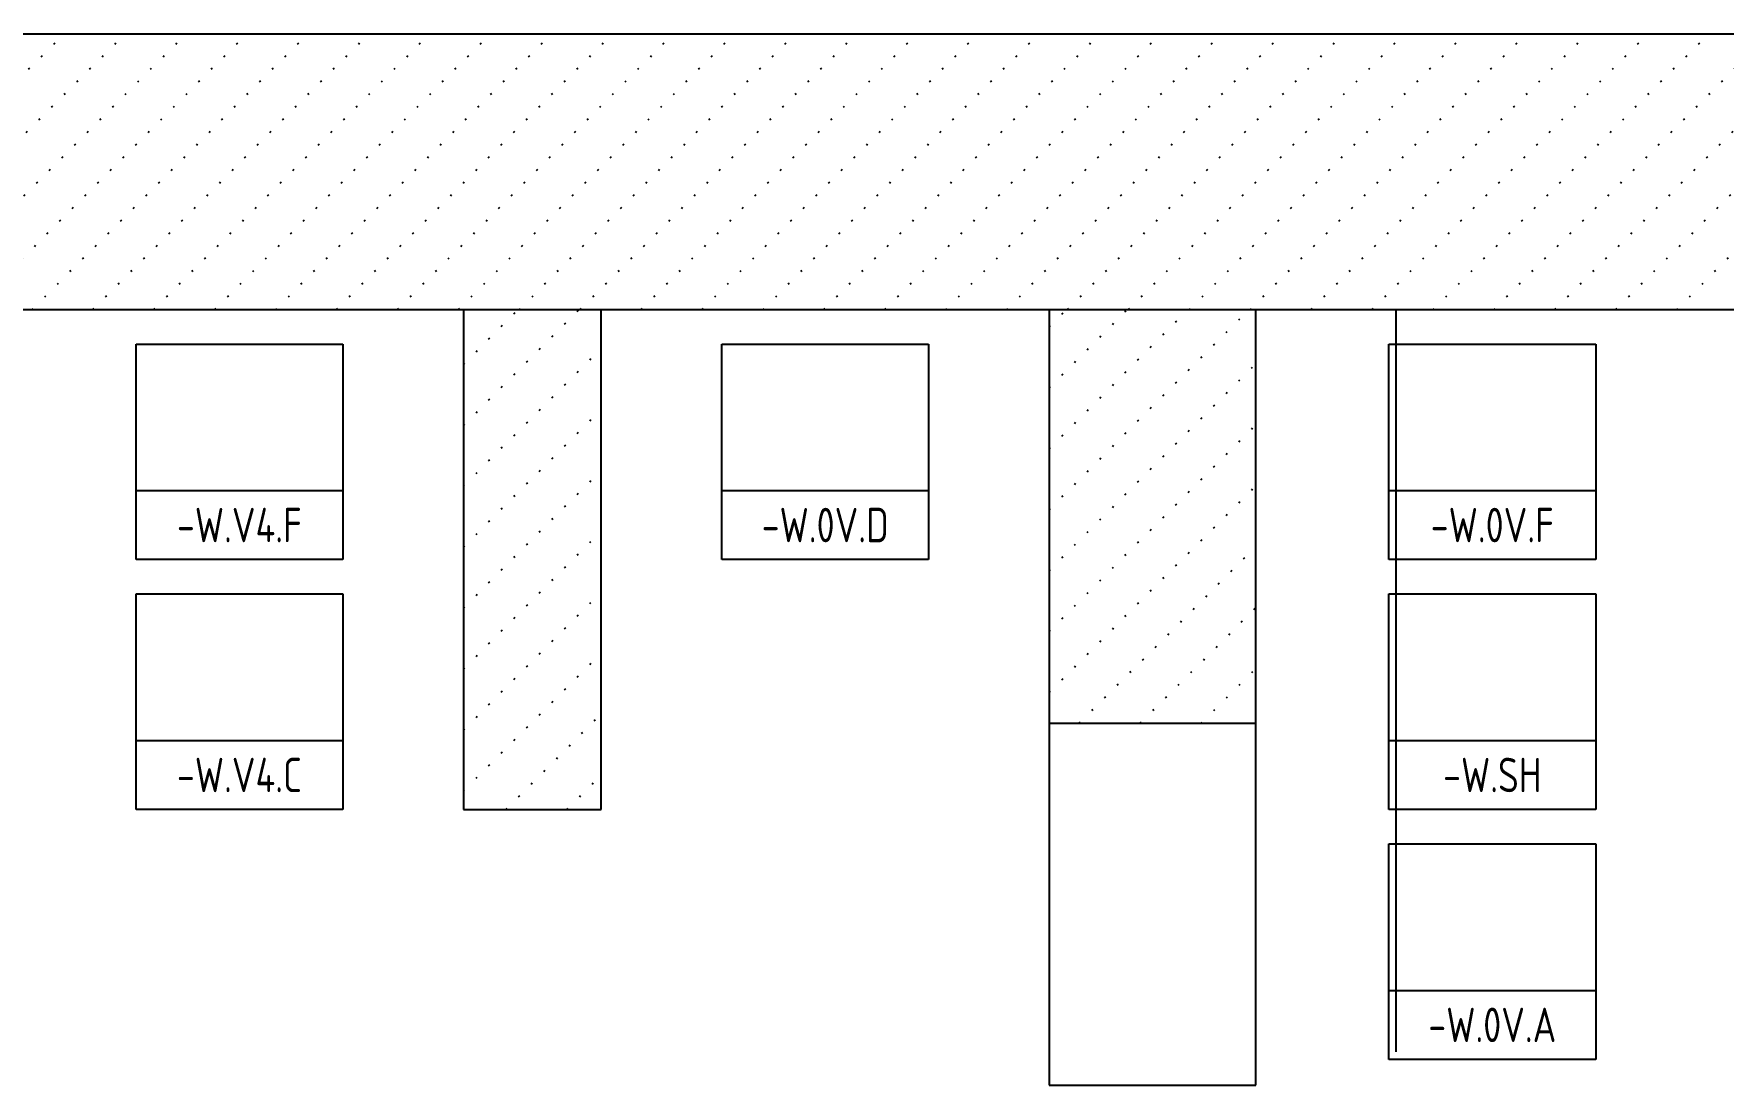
# Model space of a CAD drawing. Extents: x 10 to 610, y -247 to 1644.
# Drawn here: x 201.1 to 299.1, y 185 to 246 of the extents above; entities that cross this region are included whole.
import ezdxf
from ezdxf.enums import TextEntityAlignment as Align

# ---------------------------------------------------------------- set-up
doc = ezdxf.new("R2010")
doc.units = 0
doc.header["$LTSCALE"] = 5
doc.header["$MEASUREMENT"] = 0
doc.linetypes.add('DOT15', pattern=[0.1875, 0, -0.1875])
doc.layers.get('0').update_dxf_attribs({"linetype": 'CONTINUOUS'})
doc.styles.add('DIN', font='DIN.shx', dxfattribs={"width": 0.85})

# ---------------------------------------------------------------- blocks, each defined once
blk = doc.blocks.new('*X3')
at = {"color": 0, "linetype": 'DOT15'}
for p, q in [((158.825, 226), (174.825, 242)), ((162.36, 226), (178.36, 242)), ((165.896, 226), (181.896, 242)), ((169.431, 226), (185.431, 242)), ((172.967, 226), (188.967, 242)), ((176.503, 226), (192.503, 242)), ((180.038, 226), (196.038, 242)), ((183.574, 226), (199.574, 242)), ((187.109, 226), (203.109, 242)), ((190.645, 226), (206.645, 242)), ((194.18, 226), (210.18, 242)), ((197.716, 226), (213.716, 242)), ((201.251, 226), (217.251, 242)), ((204.787, 226), (220.787, 242)), ((208.322, 226), (224.322, 242)), ((211.858, 226), (227.858, 242)), ((215.393, 226), (231.393, 242)), ((218.929, 226), (234.929, 242)), ((222.464, 226), (238.464, 242)), ((226, 226), (242, 242)), ((229.536, 226), (245.536, 242)), ((233.071, 226), (249.071, 242)), ((236.607, 226), (252.607, 242)), ((240.142, 226), (256.142, 242)), ((243.678, 226), (259.678, 242)), ((247.213, 226), (263.213, 242)), ((250.749, 226), (266.749, 242)), ((254.284, 226), (270.284, 242)), ((257.82, 226), (273.82, 242)), ((261.355, 226), (277.355, 242)), ((264.891, 226), (280.891, 242)), ((268.426, 226), (284.426, 242))]:
    blk.add_line(p, q, dxfattribs=at)
blk = doc.blocks.new('*X6')
at = {"color": 0, "linetype": 'DOT15'}
for p, q in [((225, 214.393), (236.607, 226)), ((225, 217.929), (233.071, 226)), ((225, 221.464), (229.536, 226)), ((225, 225), (226, 226)), ((225, 210.858), (237, 222.858)), ((225, 207.322), (237, 219.322)), ((225, 203.787), (237, 215.787)), ((226.749, 202), (237, 212.251)), ((230.284, 202), (237, 208.716)), ((233.82, 202), (237, 205.18))]:
    blk.add_line(p, q, dxfattribs=at)
blk = doc.blocks.new('*X5')
at = {"color": 0, "linetype": 'DOT15'}
for p, q in [((191, 219.284), (197.716, 226)), ((191, 222.82), (194.18, 226)), ((191, 215.749), (199, 223.749)), ((191, 212.213), (199, 220.213)), ((191, 208.678), (199, 216.678)), ((191, 205.142), (199, 213.142)), ((191, 201.607), (199, 209.607)), ((191, 198.071), (199, 206.071)), ((193.464, 197), (199, 202.536)), ((197, 197), (199, 199))]:
    blk.add_line(p, q, dxfattribs=at)

msp = doc.modelspace()

# ---------------------------------------------------------------- linework, layer by layer
at = {"color": 6}
msp.add_line((39, 246), (379, 246), dxfattribs=at)
for p, q in [((39, 230), (379, 230)), ((226, 230), (226, 201)), ((234, 201), (234, 230)), ((260, 230), (260, 185)), ((272, 185), (272, 230)), ((280.132, 186.934), (280.132, 230)), ((207, 219.5), (219, 219.5)), ((241, 219.5), (253, 219.5)), ((279.721, 219.5), (291.721, 219.5)), ((260, 206), (272, 206)), ((207, 205), (219, 205)), ((279.721, 205), (291.721, 205)), ((226, 201), (234, 201)), ((279.721, 190.5), (291.721, 190.5)), ((260, 185), (272, 185))]:
    msp.add_line(p, q)
at = {"color": 2}
for p, q in [((207, 228), (219, 228)), ((207, 215.5), (207, 228)), ((219, 228), (219, 215.5)), ((241, 228), (253, 228)), ((241, 215.5), (241, 228)), ((253, 228), (253, 215.5)), ((279.721, 228), (291.721, 228)), ((279.721, 215.5), (279.721, 228)), ((291.721, 228), (291.721, 215.5)), ((219, 215.5), (207, 215.5)), ((253, 215.5), (241, 215.5)), ((291.721, 215.5), (279.721, 215.5)), ((207, 213.5), (219, 213.5)), ((207, 201), (207, 213.5)), ((219, 213.5), (219, 201)), ((279.721, 213.5), (291.721, 213.5)), ((279.721, 201), (279.721, 213.5)), ((291.721, 213.5), (291.721, 201)), ((219, 201), (207, 201)), ((291.721, 201), (279.721, 201)), ((279.721, 186.5), (279.721, 199)), ((279.721, 199), (291.721, 199)), ((291.721, 199), (291.721, 186.5)), ((291.721, 186.5), (279.721, 186.5))]:
    msp.add_line(p, q, dxfattribs=at)

# ---------------------------------------------------------------- block references
at = {"linetype": 'DOT15'}
for name, p in [('*X3', (28, 4)), ('*X5', (35, 4)), ('*X6', (35, 4))]:
    msp.add_blockref(name, p, dxfattribs=at)

# ---------------------------------------------------------------- texts
at = {"style": 'DIN', "width": 0.8}
for s, p in [('-W.V4.F', (213, 216.5)), ('-W.0V.D', (247, 216.5)), ('-W.0V.F', (285.721, 216.5)), ('-W.V4.C', (213, 202)), ('-W.SH', (285.721, 202)), ('-W.0V.A', (285.721, 187.5))]:
    msp.add_text(s, height=2, dxfattribs=at).set_placement(p, align=Align.CENTER)

doc.saveas('drawing.dxf')
